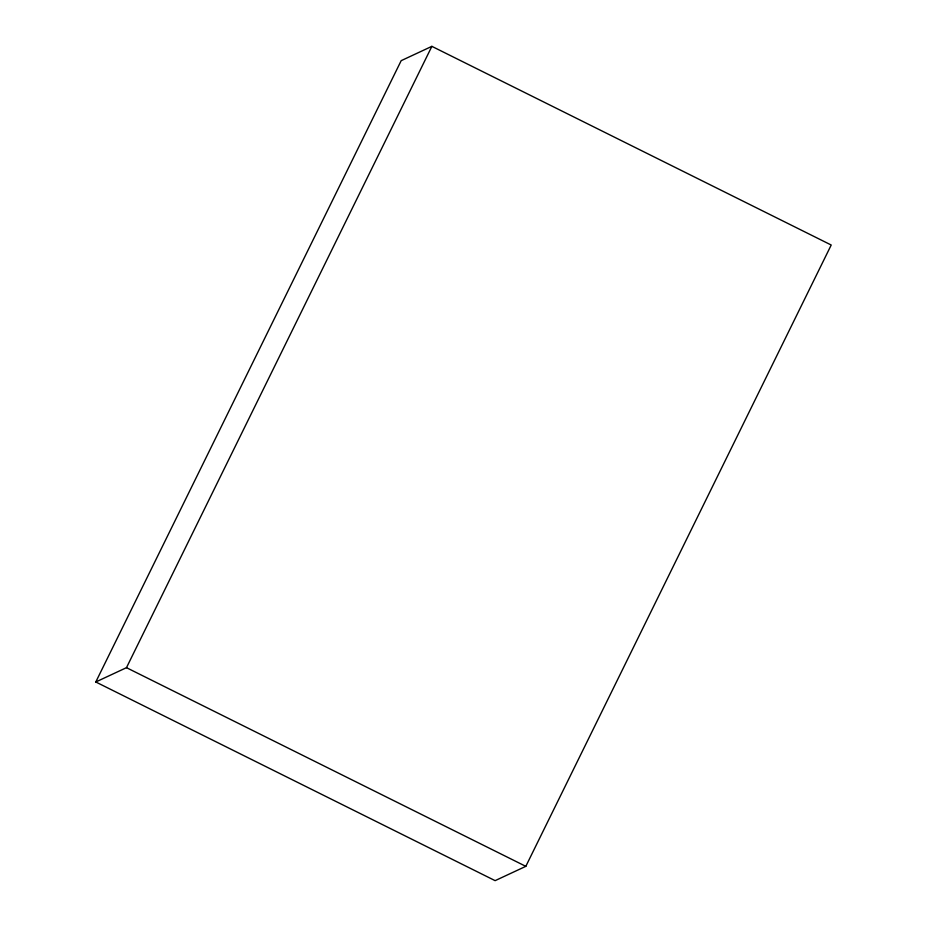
<?xml version="1.0" encoding="UTF-8"?>
<svg xmlns="http://www.w3.org/2000/svg" width="927" height="927" viewBox="0 0 927 927"><rect width="100%" height="100%" fill="white"/><g stroke="black" fill="none" stroke-linecap="round" stroke-linejoin="round"><path stroke-width="1.39" d="M95.782 681.982L401.182 60.661L431.878 46.35L831.218 245.018L525.818 866.339L495.122 880.65L95.782 681.982L126.478 667.672L431.878 46.35M126.478 667.672L525.818 866.339"/></g></svg>
